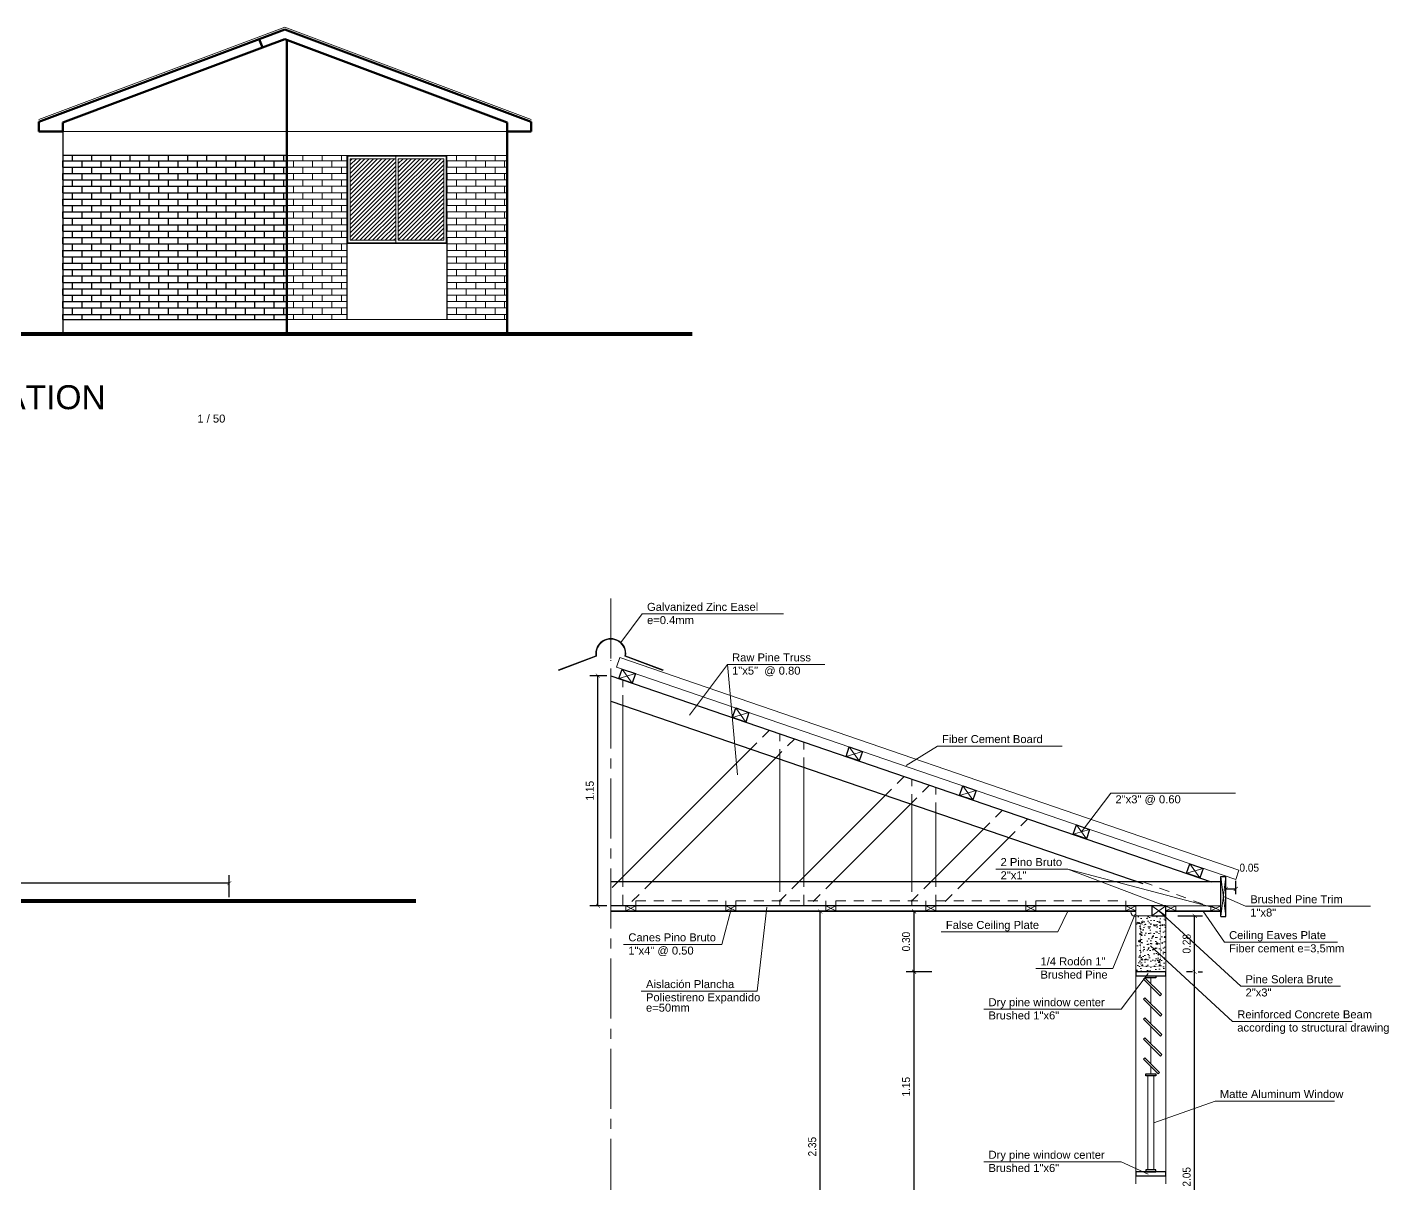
# Model space of a CAD drawing. Header units: inches. Extents: x 2.9 to 53.2, y 1.9 to 31.1.
# Drawn here: x 36.15 to 53.16, y 14.88 to 29.34 of the extents above; entities that cross this region are included whole.
import ezdxf

# ---------------------------------------------------------------- set-up
doc = ezdxf.new("R2010")
doc.units = ezdxf.units.IN
doc.header["$MEASUREMENT"] = 0
doc.linetypes.add('CENTER2', pattern=[1.125, 0.75, -0.125, 0.125, -0.125])
doc.linetypes.add('RAYITAS', pattern=[0.375, 0.25, -0.125])
for name, color, linetype, lineweight in [('ACHURADO', 8, 'Continuous', 5), ('COTAS', 1, 'Continuous', 13), ('FINITO', 9, 'Continuous', 9), ('FINO', 1, 'Continuous', 13), ('FINOMED', 2, 'Continuous', 20), ('MURO', 4, 'Continuous', 50), ('MUROMED', 3, 'Continuous', 30), ('TEXTOTIT', 3, 'Continuous', 30)]:
    doc.layers.add(name, color=color, linetype=linetype, lineweight=lineweight)
doc.layers.add('FINISIMO', color=144, linetype='Continuous')
doc.layers.add('TEXTO', color=2, linetype='Continuous')
doc.styles.add('AR', font='arial.ttf', dxfattribs={"width": 0.9})
doc.styles.add('ARIAL', font='arial.ttf')
doc.dimstyles.new('INTERIOR', dxfattribs={"dimscale": 0, "dimtxt": 0.1, "dimasz": 0.05, "dimexe": 0.1, "dimexo": 0.05, "dimgap": 0.05, "dimtad": 1, "dimzin": 0, "dimdsep": 46, "dimtxsty": 'AR', "dimblk1": 'ARCHTICK', "dimblk2": 'ARCHTICK', "dimsah": 1, "dimcen": 0.09, "dimclrd": 1, "dimclre": 9, "dimclrt": 2, "dimadec": 0, "dimazin": 0, "dimtfac": 1, "dimtofl": 0, "dimtmove": 1, "dimatfit": 3, "dimldrblk": 'ARCHTICK', "dimfxl": 0, "dimtolj": 1, "dimtzin": 0, "dimarcsym": 0})
pattern_1 = [(0, (-19.92427, 11.828425), (0, 0.08001), []), (90, (-19.92427, 11.82843), (-0.12, 0.08001), [0.08001, -0.08001])]

# ---------------------------------------------------------------- blocks, each defined once
blk = doc.blocks.new('_ARCHTICK')
at = {"color": 0, "linetype": 'ByBlock', "ltscale": 0.5, "const_width": 0.15}
blk.add_lwpolyline([(-0.5, -0.5), (0.5, 0.5)], dxfattribs=at)
blk = doc.blocks.new('*D99')
at = {"layer": 'Defpoints', "color": 0, "transparency": 16777216}
for p in [(38.675, 18.641), (30.225, 18.417), (38.675, 18.417)]:
    blk.add_point(p, dxfattribs=at)
at = {"layer": 'FINISIMO', "color": 9, "lineweight": -2, "transparency": 16777216}
for p, q in [((30.225, 18.467), (30.225, 18.741)), ((38.675, 18.467), (38.675, 18.741))]:
    blk.add_line(p, q, dxfattribs=at)
at = {"layer": 'FINISIMO', "color": 1, "lineweight": -2, "transparency": 16777216}
for p, q in [((30.225, 18.641), (34.23, 18.641)), ((38.675, 18.641), (34.671, 18.641))]:
    blk.add_line(p, q, dxfattribs=at)
at = {"layer": 'FINISIMO', "color": 1, "lineweight": -2, "transparency": 16777216, "xscale": 0.05, "yscale": 0.05, "zscale": 0.05, "rotation": 180}
blk.add_blockref('_ARCHTICK', (30.225, 18.641), dxfattribs=at)
at = {"layer": 'FINISIMO', "color": 1, "lineweight": -2, "transparency": 16777216, "xscale": 0.05, "yscale": 0.05, "zscale": 0.05}
blk.add_blockref('_ARCHTICK', (38.675, 18.641), dxfattribs=at)
at = {"layer": 'FINISIMO', "color": 2, "transparency": 16777216, "insert": (34.45, 18.641), "char_height": 0.1, "attachment_point": 5, "style": 'AR'}
blk.add_mtext('\\A1;8.45\\PPATIO', dxfattribs=at)
blk = doc.blocks.new('*D132')
at = {"layer": 'COTAS', "color": 1, "lineweight": -2, "transparency": 16777216}
blk.add_line((50.739, 12.407), (50.739, 17.534), dxfattribs=at)
at = {"layer": 'COTAS', "color": 9, "lineweight": -2, "transparency": 16777216}
for p, q in [((50.784, 17.534), (50.839, 17.534)), ((50.755, 12.407), (50.639, 12.407))]:
    blk.add_line(p, q, dxfattribs=at)
at = {"layer": 'Defpoints', "color": 0, "transparency": 16777216}
for p in [(50.734, 17.534), (50.739, 17.534), (50.805, 12.407)]:
    blk.add_point(p, dxfattribs=at)
at = {"layer": 'COTAS', "color": 1, "lineweight": -2, "transparency": 16777216, "xscale": 0.05, "yscale": 0.05, "zscale": 0.05}
for p, rotation in [((50.739, 17.534), 90), ((50.739, 12.407), 270)]:
    blk.add_blockref('_ARCHTICK', p, dxfattribs=dict(at, rotation=rotation))
at = {"layer": 'COTAS', "color": 2, "transparency": 16777216, "insert": (50.639, 14.971), "char_height": 0.1, "attachment_point": 5, "rotation": 90, "style": 'AR'}
blk.add_mtext('\\A1;2.05', dxfattribs=at)
blk = doc.blocks.new('*D134')
at = {"layer": 'COTAS', "color": 9, "lineweight": -2, "transparency": 16777216}
for p, q in [((46.607, 18.288), (45.961, 18.288)), ((46.076, 12.407), (45.961, 12.407))]:
    blk.add_line(p, q, dxfattribs=at)
at = {"layer": 'COTAS', "color": 1, "lineweight": -2, "transparency": 16777216}
blk.add_line((46.061, 12.407), (46.061, 18.288), dxfattribs=at)
at = {"layer": 'Defpoints', "color": 0, "transparency": 16777216}
for p in [(46.061, 18.288), (46.657, 18.288), (46.126, 12.407)]:
    blk.add_point(p, dxfattribs=at)
at = {"layer": 'COTAS', "color": 1, "lineweight": -2, "transparency": 16777216, "xscale": 0.05, "yscale": 0.05, "zscale": 0.05}
for p, rotation in [((46.061, 18.288), 90), ((46.061, 12.407), 270)]:
    blk.add_blockref('_ARCHTICK', p, dxfattribs=dict(at, rotation=rotation))
at = {"layer": 'COTAS', "color": 2, "transparency": 16777216, "insert": (45.96, 15.348), "char_height": 0.1, "attachment_point": 5, "rotation": 90, "style": 'AR'}
blk.add_mtext('\\A1;2.35', dxfattribs=at)
blk = doc.blocks.new('*D135')
at = {"layer": 'COTAS', "color": 9, "lineweight": -2, "transparency": 16777216}
for p, q in [((47.196, 18.288), (47.133, 18.288)), ((47.207, 17.534), (47.133, 17.534))]:
    blk.add_line(p, q, dxfattribs=at)
at = {"layer": 'COTAS', "color": 1, "lineweight": -2, "transparency": 16777216}
blk.add_line((47.233, 17.534), (47.233, 18.288), dxfattribs=at)
at = {"layer": 'Defpoints', "color": 0, "transparency": 16777216}
for p in [(47.233, 18.288), (47.246, 18.288), (47.257, 17.534)]:
    blk.add_point(p, dxfattribs=at)
at = {"layer": 'COTAS', "color": 1, "lineweight": -2, "transparency": 16777216, "xscale": 0.05, "yscale": 0.05, "zscale": 0.05}
for p, rotation in [((47.233, 18.288), 90), ((47.233, 17.534), 270)]:
    blk.add_blockref('_ARCHTICK', p, dxfattribs=dict(at, rotation=rotation))
at = {"layer": 'COTAS', "color": 2, "transparency": 16777216, "insert": (47.133, 17.911), "char_height": 0.1, "attachment_point": 5, "rotation": 90, "style": 'AR'}
blk.add_mtext('\\A1;0.30', dxfattribs=at)
blk = doc.blocks.new('*D136')
at = {"layer": 'COTAS', "color": 9, "lineweight": -2, "transparency": 16777216}
for p, q in [((47.455, 17.534), (47.133, 17.534)), ((47.455, 14.659), (47.133, 14.659))]:
    blk.add_line(p, q, dxfattribs=at)
at = {"layer": 'COTAS', "color": 1, "lineweight": -2, "transparency": 16777216}
blk.add_line((47.233, 14.659), (47.233, 17.534), dxfattribs=at)
at = {"layer": 'Defpoints', "color": 0, "transparency": 16777216}
for p in [(47.233, 17.534), (47.505, 17.534), (47.505, 14.659)]:
    blk.add_point(p, dxfattribs=at)
at = {"layer": 'COTAS', "color": 1, "lineweight": -2, "transparency": 16777216, "xscale": 0.05, "yscale": 0.05, "zscale": 0.05}
for p, rotation in [((47.233, 17.534), 90), ((47.233, 14.659), 270)]:
    blk.add_blockref('_ARCHTICK', p, dxfattribs=dict(at, rotation=rotation))
at = {"layer": 'COTAS', "color": 2, "transparency": 16777216, "insert": (47.133, 16.097), "char_height": 0.1, "attachment_point": 5, "rotation": 90, "style": 'AR'}
blk.add_mtext('\\A1;1.15', dxfattribs=at)
blk = doc.blocks.new('*D137')
at = {"layer": 'COTAS', "color": 9, "lineweight": -2, "transparency": 16777216}
for p, q in [((50.53, 18.234), (50.839, 18.234)), ((50.713, 17.534), (50.639, 17.534))]:
    blk.add_line(p, q, dxfattribs=at)
at = {"layer": 'COTAS', "color": 1, "lineweight": -2, "transparency": 16777216}
blk.add_line((50.739, 17.534), (50.739, 18.234), dxfattribs=at)
at = {"layer": 'Defpoints', "color": 0, "transparency": 16777216}
for p in [(50.48, 18.234), (50.739, 18.234), (50.763, 17.534)]:
    blk.add_point(p, dxfattribs=at)
at = {"layer": 'COTAS', "color": 1, "lineweight": -2, "transparency": 16777216, "xscale": 0.05, "yscale": 0.05, "zscale": 0.05}
for p, rotation in [((50.739, 18.234), 90), ((50.739, 17.534), 270)]:
    blk.add_blockref('_ARCHTICK', p, dxfattribs=dict(at, rotation=rotation))
at = {"layer": 'COTAS', "color": 2, "transparency": 16777216, "insert": (50.639, 17.884), "char_height": 0.1, "attachment_point": 5, "rotation": 90, "style": 'AR'}
blk.add_mtext('\\A1;0.28', dxfattribs=at)
blk = doc.blocks.new('*D138')
at = {"layer": 'COTAS', "color": 9, "lineweight": -2, "transparency": 16777216}
for p, q in [((43.393, 21.234), (43.182, 21.234)), ((43.393, 18.359), (43.182, 18.359))]:
    blk.add_line(p, q, dxfattribs=at)
at = {"layer": 'COTAS', "color": 1, "lineweight": -2, "transparency": 16777216}
blk.add_line((43.282, 18.359), (43.282, 21.234), dxfattribs=at)
at = {"layer": 'Defpoints', "color": 0, "transparency": 16777216}
for p in [(43.282, 21.234), (43.443, 21.234), (43.443, 18.359)]:
    blk.add_point(p, dxfattribs=at)
at = {"layer": 'COTAS', "color": 1, "lineweight": -2, "transparency": 16777216, "xscale": 0.05, "yscale": 0.05, "zscale": 0.05}
for p, rotation in [((43.282, 21.234), 90), ((43.282, 18.359), 270)]:
    blk.add_blockref('_ARCHTICK', p, dxfattribs=dict(at, rotation=rotation))
at = {"layer": 'COTAS', "color": 2, "transparency": 16777216, "insert": (43.181, 19.797), "char_height": 0.1, "attachment_point": 5, "rotation": 90, "style": 'AR'}
blk.add_mtext('\\A1;1.15', dxfattribs=at)
blk = doc.blocks.new('*D154')
at = {"layer": 'COTAS', "color": 9, "lineweight": -2, "transparency": 16777216}
for p, q in [((51.13, 18.542), (51.13, 18.67)), ((51.252, 18.505), (51.252, 18.67))]:
    blk.add_line(p, q, dxfattribs=at)
at = {"layer": 'COTAS', "color": 1, "lineweight": -2, "transparency": 16777216}
blk.add_line((51.13, 18.57), (51.252, 18.57), dxfattribs=at)
at = {"layer": 'Defpoints', "color": 0, "transparency": 16777216}
for p in [(51.252, 18.57), (51.13, 18.492), (51.252, 18.455)]:
    blk.add_point(p, dxfattribs=at)
at = {"layer": 'COTAS', "color": 1, "lineweight": -2, "transparency": 16777216, "xscale": 0.05, "yscale": 0.05, "zscale": 0.05, "rotation": 180}
blk.add_blockref('_ARCHTICK', (51.13, 18.57), dxfattribs=at)
at = {"layer": 'COTAS', "color": 1, "lineweight": -2, "transparency": 16777216, "xscale": 0.05, "yscale": 0.05, "zscale": 0.05}
blk.add_blockref('_ARCHTICK', (51.252, 18.57), dxfattribs=at)
at = {"layer": 'COTAS', "color": 2, "transparency": 16777216, "insert": (51.421, 18.834), "char_height": 0.1, "attachment_point": 5, "style": 'AR'}
blk.add_mtext('\\A1;0.05', dxfattribs=at)

msp = doc.modelspace()

# ---------------------------------------------------------------- hatches: boundary and pattern name
at = {"layer": 'ACHURADO'}
h = msp.add_hatch(dxfattribs=at)
h.set_pattern_fill('AR-BRSTD', color=256, scale=0.03, style=0)
h.set_pattern_definition(pattern_1)
h.paths.add_polyline_path([(40.1456, 27.7359), (39.3956, 27.7359), (39.3956, 25.6859), (40.1456, 25.6859), (40.1456, 26.6359)])
h.paths.add_polyline_path([(41.3956, 26.6359), (41.3956, 25.6859), (42.1456, 25.6859), (42.1456, 27.7359), (41.3956, 27.7359)])
h = msp.add_hatch(dxfattribs=at)
h.set_pattern_fill('ANSI31', color=256, scale=0.3, style=0)
h.set_pattern_definition([(45, (-21.31509, 8.172062), (-0.026516504, 0.026516504), [])])
h.paths.add_polyline_path([(40.7556, 27.6959), (40.1856, 27.6959), (40.1856, 26.6759), (40.7556, 26.6759)])
h.paths.add_polyline_path([(40.7856, 26.6759), (41.3556, 26.6759), (41.3556, 27.6959), (40.7856, 27.6959)])
at = {"layer": 'FINISIMO'}
h = msp.add_hatch(dxfattribs=at)
h.set_pattern_fill('AR-BRSTD', color=256, scale=0.03, style=0)
h.set_pattern_definition(pattern_1)
h.paths.add_polyline_path([(39.3956, 27.7359), (36.5956, 27.7359), (36.5956, 25.6859), (39.3956, 25.6859)])
at = {"layer": 'FINITO'}
h = msp.add_hatch(dxfattribs=at)
h.set_pattern_fill('AR-CONC', color=256, scale=0.02, style=0)
h.set_pattern_definition([(50, (75.10558, 27.63688), (0.14345204, -0.01255043), [0.015, -0.165]), (355, (75.10558, 27.63688), (-0.0277503, 0.1504384), [0.012, -0.132]), (100.4514, (75.11753, 27.63583), (0.1157019, 0.1378879), [0.012748, -0.1402284]), (46.1842, (75.10558, 27.67688), (0.2134482, -0.0331038), [0.0225, -0.2475]), (96.6356, (75.12337, 27.67412), (0.1869325, 0.1948236), [0.019122, -0.2103426]), (351.1842, (75.10558, 27.67688), (0.1869324, 0.1948237), [0.018, -0.198]), (21, (75.12558, 27.66688), (0.1193814, -0.0805238), [0.015, -0.165]), (326, (75.12558, 27.66688), (0.0486631, 0.14503), [0.012, -0.132]), (71.4514, (75.13553, 27.66017), (0.1680445, 0.0645061), [0.012748, -0.1402284]), (37.5, (75.10558, 27.63688), (0.00243197, 0.06657877), [0, -0.1304, 0, -0.134, 0, -0.1325]), (7.5, (75.10558, 27.63688), (0.0526139, 0.07888234), [0, -0.0764, 0, -0.1274, 0, -0.0505]), (327.5, (75.06098, 27.63688), (0.10676449, -0.00451097), [0, -0.05, 0, -0.156, 0, -0.207]), (317.5, (75.04098, 27.63688), (0.11663723, 0.020021), [0, -0.065, 0, -0.1036, 0, -0.147])])
h.paths.add_polyline_path([(50.005, 17.5343), (50.38, 17.5343), (50.38, 17.9854), (50.38, 18.2343), (50.205, 18.2343), (50.005, 18.2343), (50.005, 18.2246)])
h.paths.add_polyline_path([(50.0675, 18.1468, -0.4142136), (50.0925, 18.1718), (50.2925, 18.1718, -0.4142136), (50.3175, 18.1468), (50.3175, 17.6218, -0.4142136), (50.2925, 17.5968), (50.0925, 17.5968, -0.4142136), (50.0675, 17.6218)], flags=16)
h.paths.add_polyline_path([(50.0792, 18.1534, -1), (50.0917, 18.1534, -1)], flags=0)
h.paths.add_polyline_path([(50.2933, 18.1534, -1), (50.3058, 18.1534, -1)], flags=0)
h.paths.add_polyline_path([(50.0917, 17.6153, -1), (50.0792, 17.6153, -1)], flags=0)
h.paths.add_polyline_path([(50.3058, 17.6153, -1), (50.2933, 17.6153, -1)], flags=0)
h.paths.add_polyline_path([(50.0675, 17.6218, 0.4142136), (50.0925, 17.5968), (50.2925, 17.5968, 0.4142136), (50.3175, 17.6218), (50.3175, 18.1468, 0.4142136), (50.2925, 18.1718), (50.0925, 18.1718, 0.4142136), (50.0675, 18.1468)], flags=16)

# ---------------------------------------------------------------- linework, layer by layer
at = {"layer": 'ACHURADO'}
msp.add_line((39.3956, 28.0359), (36.5956, 28.0359), dxfattribs=at)
at = {"layer": 'FINISIMO'}
for p, q in [((39.3956, 27.7359), (36.5956, 27.7359)), ((40.1456, 26.6359), (40.1456, 25.6859)), ((41.3956, 26.6359), (41.3956, 25.6859)), ((36.5956, 25.6859), (39.3956, 25.6859))]:
    msp.add_line(p, q, dxfattribs=at)
at = {"layer": 'FINITO'}
for p, q in [((39.3706, 29.3387), (36.2956, 28.1859)), ((39.3706, 29.3387), (42.4456, 28.1859)), ((39.3956, 28.0359), (42.1456, 28.0359)), ((42.1456, 27.7359), (39.3956, 27.7359)), ((39.3956, 25.6859), (42.1456, 25.6859)), ((43.4425, 21.4288), (43.4425, 21.4181)), ((43.5852, 21.3175), (43.7102, 21.1425)), ((43.4425, 21.2343), (43.4425, 20.9171)), ((43.7507, 21.2607), (43.5446, 21.1993)), ((45.1695, 20.7738), (44.9634, 20.7124)), ((45.004, 20.8306), (45.1289, 20.6555)), ((46.5883, 20.2869), (46.3822, 20.2254)), ((46.4228, 20.3437), (46.5477, 20.1686)), ((48.0071, 19.7999), (47.801, 19.7385)), ((47.8415, 19.8568), (47.9665, 19.6817)), ((49.4258, 19.313), (49.2197, 19.2516)), ((49.2603, 19.3698), (49.3853, 19.1948)), ((50.8446, 18.8261), (50.6385, 18.7647)), ((50.6791, 18.8829), (50.804, 18.7079)), ((51.13, 18.2236), (51.0675, 18.7236)), ((51.13, 18.7236), (51.0675, 18.2236)), ((43.63, 18.2968), (43.755, 18.3593)), ((43.63, 18.3593), (43.755, 18.2968)), ((44.88, 18.2968), (45.005, 18.3593)), ((44.88, 18.3593), (45.005, 18.2968)), ((46.13, 18.2968), (46.255, 18.3593)), ((46.13, 18.3593), (46.255, 18.2968)), ((47.38, 18.3593), (47.505, 18.2968)), ((47.38, 18.2968), (47.505, 18.3593)), ((48.63, 18.3593), (48.755, 18.2968)), ((48.63, 18.2968), (48.755, 18.3593)), ((49.88, 18.2968), (50.005, 18.3593)), ((49.88, 18.3593), (50.005, 18.2968)), ((50.205, 18.2343), (50.38, 18.3593)), ((50.205, 18.3593), (50.38, 18.2343)), ((50.38, 18.3593), (50.505, 18.2968)), ((50.38, 18.2968), (50.505, 18.3593)), ((50.505, 18.3593), (50.9425, 18.3593)), ((50.9425, 18.2968), (51.0675, 18.3593)), ((50.9425, 18.3593), (51.0675, 18.2968))]:
    msp.add_line(p, q, dxfattribs=at)
at = {"layer": 'FINITO', "linetype": 'CENTER2'}
msp.add_line((43.4425, 22.1978), (43.4425, 11.222), dxfattribs=at)
at = {"layer": 'FINITO', "linetype": 'RAYITAS', "ltscale": 0.5}
for p, q in [((43.5925, 20.8657), (43.5925, 21.1828)), ((45.425, 20.5539), (45.1889, 20.3178)), ((45.7409, 20.4455), (45.5047, 20.2094)), ((45.5565, 20.1916), (45.5565, 20.5088)), ((45.8565, 20.0887), (45.8565, 20.4058)), ((47.1105, 19.9755), (46.8744, 19.7393)), ((47.2032, 19.6265), (47.2032, 19.9437)), ((47.4264, 19.8671), (47.1903, 19.6309)), ((47.5032, 19.5235), (47.5032, 19.8407)), ((48.3378, 19.5543), (48.1017, 19.3181)), ((48.6537, 19.4459), (48.4175, 19.2097)), ((43.5925, 18.7215), (43.5925, 18.3593)), ((45.8565, 18.7215), (45.8565, 18.3593)), ((47.5032, 18.7215), (47.5032, 18.3593)), ((43.9546, 18.6593), (43.6546, 18.3593)), ((45.7944, 18.6593), (45.4944, 18.3593)), ((45.5565, 18.6593), (45.5565, 18.3593)), ((46.2187, 18.6593), (45.9187, 18.3593)), ((47.4429, 18.6593), (47.1429, 18.3593)), ((47.2032, 18.6593), (47.2032, 18.3593)), ((47.8671, 18.6593), (47.5671, 18.3593)), ((50.0909, 18.6593), (50.8911, 18.3593)), ((43.755, 18.4218), (44.88, 18.4218)), ((43.755, 18.3593), (43.755, 18.4218)), ((44.88, 18.3593), (44.88, 18.4218)), ((45.005, 18.3593), (45.005, 18.4218)), ((45.005, 18.4218), (46.13, 18.4218)), ((46.13, 18.3593), (46.13, 18.4218)), ((46.255, 18.3593), (46.255, 18.4218)), ((46.255, 18.4218), (47.38, 18.4218)), ((47.38, 18.3593), (47.38, 18.4218)), ((47.505, 18.3593), (47.505, 18.4218)), ((47.505, 18.4218), (48.63, 18.4218)), ((48.63, 18.3593), (48.63, 18.4218)), ((48.755, 18.3593), (48.755, 18.4218)), ((48.755, 18.4218), (49.88, 18.4218)), ((49.88, 18.3593), (49.88, 18.4218))]:
    msp.add_line(p, q, dxfattribs=at)
at = {"layer": 'FINITO', "linetype": 'RAYITAS', "ltscale": 0.1}
msp.add_line((43.5304, 18.6593), (43.4425, 18.5715), dxfattribs=at)
at = {"layer": 'FINO'}
for p, q in [((40.7556, 27.6959), (40.1856, 27.6959)), ((40.1856, 27.6959), (40.1856, 26.6759)), ((40.7556, 26.6459), (40.7556, 27.7259)), ((40.1856, 26.6759), (40.7556, 26.6759)), ((43.8364, 22.0068), (43.5693, 21.6501)), ((43.8364, 22.0068), (45.6002, 22.0068)), ((44.8993, 21.3753), (44.4255, 20.7424)), ((44.8993, 21.3753), (46.1169, 21.3753)), ((44.8993, 21.3753), (45.024, 19.9956)), ((47.5238, 20.3549), (47.1331, 20.1105)), ((47.5238, 20.3549), (49.0844, 20.3549)), ((49.6903, 19.7672), (49.3228, 19.2823)), ((49.6903, 19.7672), (51.2508, 19.7672)), ((48.2548, 18.8177), (49.1557, 18.8177)), ((49.1557, 18.8177), (50.4425, 18.3281)), ((49.1557, 18.8177), (51.005, 18.3281)), ((51.3747, 18.3523), (51.0988, 18.4736)), ((44.8298, 17.8768), (44.9517, 18.3346)), ((45.2703, 17.2924), (45.3923, 18.3422)), ((49.0306, 18.0318), (49.1521, 18.2933)), ((49.7151, 17.5764), (49.9948, 18.2544)), ((51.3158, 17.353), (50.2925, 18.2968)), ((51.1105, 17.9045), (50.84, 18.2948)), ((51.3747, 18.3523), (52.9352, 18.3523)), ((43.6031, 17.8768), (44.8298, 17.8768)), ((47.5712, 18.0318), (49.0306, 18.0318)), ((51.1105, 17.9045), (52.5246, 17.9045)), ((51.2126, 16.9144), (50.1892, 17.8582)), ((48.7534, 17.5764), (49.7151, 17.5764)), ((49.8211, 17.0663), (50.1588, 17.512)), ((50.005, 15.0343), (50.005, 17.4843)), ((50.1925, 17.3845), (50.1925, 17.4593)), ((50.38, 15.0343), (50.38, 17.4843)), ((43.8234, 17.2924), (45.2703, 17.2924)), ((50.1925, 17.1345), (50.1925, 17.3491)), ((51.3158, 17.353), (52.5633, 17.353)), ((48.1041, 17.0663), (49.8211, 17.0663)), ((50.1925, 16.8845), (50.1925, 17.0991)), ((50.1925, 16.6345), (50.1925, 16.8491)), ((51.2126, 16.9144), (52.7054, 16.9144)), ((50.1925, 16.3845), (50.1925, 16.5991)), ((50.1925, 16.2593), (50.1925, 16.3491)), ((50.155, 15.0593), (50.155, 16.2343)), ((50.23, 15.0593), (50.23, 16.2343)), ((50.9948, 15.9188), (50.23, 15.6468)), ((50.9948, 15.9188), (52.4876, 15.9188)), ((48.1041, 15.1596), (49.8211, 15.1596)), ((49.8211, 15.1596), (50.1588, 15.0052))]:
    msp.add_line(p, q, dxfattribs=at)
for points in [[(40.1556, 26.6459), (41.3856, 26.6459), (41.3856, 27.7259), (40.1556, 27.7259)], [(40.7856, 26.6759), (41.3556, 26.6759), (41.3556, 27.6959), (40.7856, 27.6959)]]:
    msp.add_lwpolyline(points, close=True, dxfattribs=at)
at = {"layer": 'FINOMED'}
for p, q in [((43.257, 21.4845), (42.7888, 21.309)), ((43.2659, 21.4772), (42.7924, 21.2996)), ((43.5143, 21.3418), (43.5549, 21.4601)), ((43.5549, 21.4601), (51.2923, 18.8046)), ((43.6191, 21.4772), (44.0927, 21.2996)), ((43.628, 21.4845), (44.0962, 21.309)), ((42.7888, 21.309), (42.7924, 21.2996)), ((43.5143, 21.3418), (51.2518, 18.6864)), ((44.0962, 21.309), (44.0927, 21.2996)), ((43.5925, 20.8657), (43.5925, 18.7215)), ((45.1889, 20.3178), (43.5304, 18.6593)), ((45.5047, 20.2094), (43.9546, 18.6593)), ((45.5565, 20.1916), (45.5565, 18.6593)), ((45.8565, 20.0887), (45.8565, 18.7215)), ((46.8744, 19.7393), (45.7944, 18.6593)), ((47.1903, 19.6309), (46.2187, 18.6593)), ((47.2032, 19.6265), (47.2032, 18.6593)), ((47.5032, 19.5235), (47.5032, 18.7197)), ((48.1017, 19.3181), (47.4429, 18.6593)), ((48.4175, 19.2097), (47.8671, 18.6593)), ((51.2923, 18.8046), (51.2518, 18.6864)), ((47.38, 18.2968), (43.4425, 18.2968)), ((43.4425, 18.2968), (49.88, 18.2968)), ((43.4425, 18.2881), (50.005, 18.2881)), ((48.63, 18.2968), (47.505, 18.2968)), ((50.005, 18.2881), (49.9415, 18.2881)), ((50.005, 18.2881), (50.005, 18.2246)), ((50.005, 17.5343), (50.005, 18.2343)), ((50.38, 18.2343), (50.005, 18.2343)), ((50.38, 18.2881), (51.0675, 18.2881)), ((50.38, 17.5343), (50.38, 18.2343)), ((50.505, 18.2968), (50.9425, 18.2968)), ((50.005, 17.5343), (50.005, 17.9854)), ((50.38, 17.5343), (50.38, 17.9854)), ((50.1177, 17.4593), (50.1, 17.4416)), ((50.3073, 17.2343), (50.1, 17.4416)), ((50.325, 17.252), (50.1177, 17.4593)), ((50.1177, 17.2093), (50.1, 17.1916)), ((50.3109, 16.9808), (50.1, 17.1916)), ((50.3286, 16.9984), (50.1177, 17.2093)), ((50.325, 17.252), (50.3073, 17.2343)), ((50.1177, 16.9593), (50.1, 16.9416)), ((50.3109, 16.7308), (50.1, 16.9416)), ((50.3286, 16.7484), (50.1177, 16.9593)), ((50.3286, 16.9984), (50.3109, 16.9808)), ((50.1177, 16.7093), (50.1, 16.6916)), ((50.3109, 16.4808), (50.1, 16.6916)), ((50.3286, 16.4984), (50.1177, 16.7093)), ((50.3286, 16.7484), (50.3109, 16.7308)), ((50.1177, 16.4593), (50.1, 16.4416)), ((50.2823, 16.2593), (50.1, 16.4416)), ((50.3, 16.277), (50.1177, 16.4593)), ((50.3286, 16.4984), (50.3109, 16.4808)), ((50.3, 16.277), (50.2823, 16.2593)), ((50.38, 15.0343), (50.005, 15.0343)), ((50.38, 14.9843), (50.005, 14.9843)), ((50.005, 14.8843), (50.005, 14.9843)), ((50.38, 14.8843), (50.38, 14.9843))]:
    msp.add_line(p, q, dxfattribs=at)
for points in [[(40.1456, 26.6359), (41.3956, 26.6359), (41.3956, 27.7359), (40.1456, 27.7359)], [(43.755, 18.2968), (43.63, 18.2968), (43.63, 18.3593), (43.755, 18.3593)], [(45.005, 18.2968), (44.88, 18.2968), (44.88, 18.3593), (45.005, 18.3593)], [(46.255, 18.2968), (46.13, 18.2968), (46.13, 18.3593), (46.255, 18.3593)], [(47.505, 18.2968), (47.38, 18.2968), (47.38, 18.3593), (47.505, 18.3593)], [(48.755, 18.2968), (48.63, 18.2968), (48.63, 18.3593), (48.755, 18.3593)], [(50.005, 18.2968), (49.88, 18.2968), (49.88, 18.3593), (50.005, 18.3593)], [(50.505, 18.2968), (50.38, 18.2968), (50.38, 18.3593), (50.505, 18.3593)], [(50.9425, 18.2968), (51.0675, 18.2968), (51.0675, 18.3593), (50.9425, 18.3593)]]:
    msp.add_lwpolyline(points, close=True, dxfattribs=at)
at = {"layer": 'FINOMED', "const_width": 0.0025}
for points in [[(50.0925, 18.1718), (50.0925, 18.1718, 0.4142136), (50.0675, 18.1468), (50.0675, 17.6218, 0.4142136), (50.0925, 17.5968), (50.2925, 17.5968, 0.4142136), (50.3175, 17.6218), (50.3175, 18.1468, 0.4142136), (50.2925, 18.1718), (50.0925, 18.1718)], [(50.0675, 18.1468, 0.1479995), (50.1244, 18.101)], [(50.137, 18.1137, 0.1295948), (50.0925, 18.1718)]]:
    msp.add_lwpolyline(points, format="xyb", dxfattribs=at)
at = {"layer": 'FINOMED'}
for centre, radius, start, end in [((43.4425, 21.5119), 0.1875, 351.58797, 188.41203), ((43.4425, 21.5119), 0.18, 348.8585, 191.1415), ((50.005, 18.2881), 0.0635, 180, 270)]:
    msp.add_arc(centre, radius, start, end, dxfattribs=at)
at = {"layer": 'MURO', "color": 6}
for p, q in [((39.3706, 29.3087), (39.0486, 29.188)), ((39.3706, 29.3087), (42.4456, 28.1559)), ((39.0916, 29.0841), (39.0486, 29.188)), ((39.3702, 29.1885), (39.0916, 29.0841)), ((39.3711, 29.1885), (42.1456, 28.1484)), ((42.1456, 28.1484), (42.1456, 28.0359)), ((42.4456, 28.0359), (42.4456, 28.1559)), ((42.1456, 28.0359), (42.4456, 28.0359))]:
    msp.add_line(p, q, dxfattribs=at)
at = {"layer": 'MURO'}
for p, q in [((39.0486, 29.188), (36.2956, 28.1546)), ((39.3956, 29.1783), (39.3956, 25.5059)), ((39.0916, 29.0841), (36.5956, 28.1472)), ((36.2956, 28.0359), (36.2956, 28.1546)), ((36.5956, 28.1472), (36.5956, 28.0359)), ((36.5956, 28.0359), (36.2956, 28.0359)), ((42.1456, 28.0359), (42.1456, 25.5059))]:
    msp.add_line(p, q, dxfattribs=at)
at = {"layer": 'MURO', "const_width": 0.05}
for points in [[(32.1334, 25.5059), (44.4602, 25.5059)], [(17.2629, 18.4169), (41.0096, 18.4169)]]:
    msp.add_lwpolyline(points, dxfattribs=at)
at = {"layer": 'MUROMED'}
for p, q in [((36.5956, 28.0359), (36.5956, 25.5059)), ((43.4425, 21.2343), (50.9455, 18.6593)), ((43.4425, 20.9171), (50.0912, 18.6353)), ((51.0675, 18.2236), (51.0675, 18.7236)), ((51.0675, 18.7236), (51.13, 18.7236)), ((51.13, 18.2236), (51.13, 18.7236)), ((51.0675, 18.6593), (43.4425, 18.6593)), ((50.205, 18.3593), (43.4425, 18.3593)), ((51.0675, 18.2236), (51.13, 18.2236))]:
    msp.add_line(p, q, dxfattribs=at)
for points in [[(43.5446, 21.1993), (43.5852, 21.3175), (43.7507, 21.2607), (43.7102, 21.1425), (43.5446, 21.1993)], [(44.9634, 20.7124), (45.004, 20.8306), (45.1695, 20.7738), (45.1289, 20.6555), (44.9634, 20.7124)], [(46.3822, 20.2254), (46.4228, 20.3437), (46.5883, 20.2869), (46.5477, 20.1686), (46.3822, 20.2254)], [(47.801, 19.7385), (47.8415, 19.8568), (48.0071, 19.7999), (47.9665, 19.6817), (47.801, 19.7385)], [(49.2197, 19.2516), (49.2603, 19.3698), (49.4258, 19.313), (49.3853, 19.1948), (49.2197, 19.2516)], [(50.6385, 18.7647), (50.6791, 18.8829), (50.8446, 18.8261), (50.804, 18.7079), (50.6385, 18.7647)]]:
    msp.add_lwpolyline(points, dxfattribs=at)
for points in [[(50.205, 18.2343), (50.38, 18.2343), (50.38, 18.3593), (50.205, 18.3593)], [(50.005, 17.4843), (50.38, 17.4843), (50.38, 17.5343), (50.005, 17.5343)], [(50.13, 17.4843), (50.255, 17.4843), (50.255, 17.4593), (50.13, 17.4593)], [(50.13, 16.2593), (50.255, 16.2593), (50.255, 16.2343), (50.13, 16.2343)], [(50.005, 14.9843), (50.38, 14.9843), (50.38, 15.0343), (50.005, 15.0343)], [(50.13, 15.0343), (50.255, 15.0343), (50.255, 15.0593), (50.13, 15.0593)]]:
    msp.add_lwpolyline(points, close=True, dxfattribs=at)
at = {"layer": 'MUROMED', "const_width": 0.0125}
for points in [[(50.0792, 18.1534, 1), (50.0917, 18.1534, 1)], [(50.3058, 18.1534, -1), (50.2933, 18.1534, -1)], [(50.0792, 17.6153, -1), (50.0917, 17.6153, -1)], [(50.3058, 17.6153, 1), (50.2933, 17.6153, 1)]]:
    msp.add_lwpolyline(points, format="xyb", close=True, dxfattribs=at)

# ---------------------------------------------------------------- texts
at = {"layer": 'TEXTO', "style": 'ARIAL'}
for s, p in [('1 / 50', (38.2761, 24.3976)), ('Galvanized Zinc Easel', (43.8954, 22.0442)), ('e=0.4mm', (43.8954, 21.8791)), ('Raw Pine Truss', (44.9583, 21.4127)), ('1"x5"  @ 0.80', (44.9583, 21.2475)), ('Fiber Cement Board', (47.5828, 20.3922)), ('2"x3" @ 0.60', (49.7493, 19.6394)), ('2 Pino Bruto', (48.3138, 18.8551)), ('2"x1"', (48.3138, 18.69)), ('Brushed Pine Trim', (51.4337, 18.3897)), ('1"x8"', (51.4337, 18.2245)), ('False Ceiling Plate', (47.6302, 18.0691)), ('Ceiling Eaves Plate', (51.1695, 17.9418)), ('Canes Pino Bruto', (43.6621, 17.9141)), ('Fiber cement e=3,5mm', (51.1695, 17.7767)), ('1"x4" @ 0.50', (43.6621, 17.749)), ('1/4 Rodón 1"', (48.8124, 17.6137)), ('Brushed Pine', (48.8124, 17.4486)), ('Aislación Plancha', (43.8824, 17.3297)), ('Pine Solera Brute', (51.3748, 17.3904)), ('Poliestireno Expandido', (43.8824, 17.1646)), ('Dry pine window center', (48.163, 17.1036)), ('2"x3"', (51.3748, 17.2253)), ('e=50mm', (43.8824, 17.0356)), ('Brushed 1"x6"', (48.163, 16.9385)), ('Reinforced Concrete Beam', (51.2715, 16.9518)), ('according to structural drawing', (51.2715, 16.7867)), ('Matte Aluminum Window', (51.0538, 15.9561)), ('Dry pine window center', (48.163, 15.1969)), ('Brushed 1"x6"', (48.163, 15.0318))]:
    msp.add_text(s, height=0.1, dxfattribs=at).set_placement(p)
at = {"layer": 'TEXTOTIT', "style": 'ARIAL'}
msp.add_text('BACK ELEVATION', height=0.3, dxfattribs=at).set_placement((33.5212, 24.5649))

# ---------------------------------------------------------------- dimensions: what is measured, and where the dimension line sits
at = {"layer": 'COTAS'}
for base, p1, p2, picture, middle in [((43.2821, 21.2343), (43.4425, 18.3593), (43.4425, 21.2343), '*D138', (43.1814, 19.7968)), ((46.0605, 18.2881), (46.126, 12.4073), (46.6573, 18.2881), '*D134', (45.9598, 15.3477)), ((47.2335, 18.2881), (47.2568, 17.5343), (47.2464, 18.2881), '*D135', (47.1328, 17.9112)), ((50.7393, 18.2343), (50.7627, 17.5343), (50.48, 18.2343), '*D137', (50.6386, 17.8843)), ((47.2335, 17.5343), (47.505, 14.6593), (47.505, 17.5343), '*D136', (47.1328, 16.0968)), ((50.7393, 17.5343), (50.8048, 12.4073), (50.7341, 17.5343), '*D132', (50.6386, 14.9708))]:
    dim = msp.add_linear_dim(base=base, p1=p1, p2=p2, angle=90, dimstyle='INTERIOR', override={"dimscale": 1, "dimlfac": 0.4}, dxfattribs=at)
    dim.commit()
    dim.dimension.update_dxf_attribs({"geometry": picture, "text_midpoint": middle})
dim = msp.add_linear_dim(base=(51.2518, 18.5702), p1=(51.13, 18.4918), p2=(51.2518, 18.4545), dimstyle='INTERIOR', override={"dimscale": 1, "dimlfac": 0.4}, dxfattribs=at)
dim.commit()
dim.dimension.update_dxf_attribs({"geometry": '*D154', "text_midpoint": (51.4212, 18.7335), "dimtype": 160})
at = {"layer": 'FINISIMO'}
dim = msp.add_linear_dim(base=(38.6752, 18.6407), p1=(30.2252, 18.4169), p2=(38.6752, 18.4169), text='<>\\PPATIO', dimstyle='INTERIOR', override={"dimscale": 1, "dimtad": 0}, dxfattribs=at)
dim.commit()
dim.dimension.update_dxf_attribs({"geometry": '*D99', "text_midpoint": (34.4502, 18.6407)})

doc.saveas('drawing.dxf')
